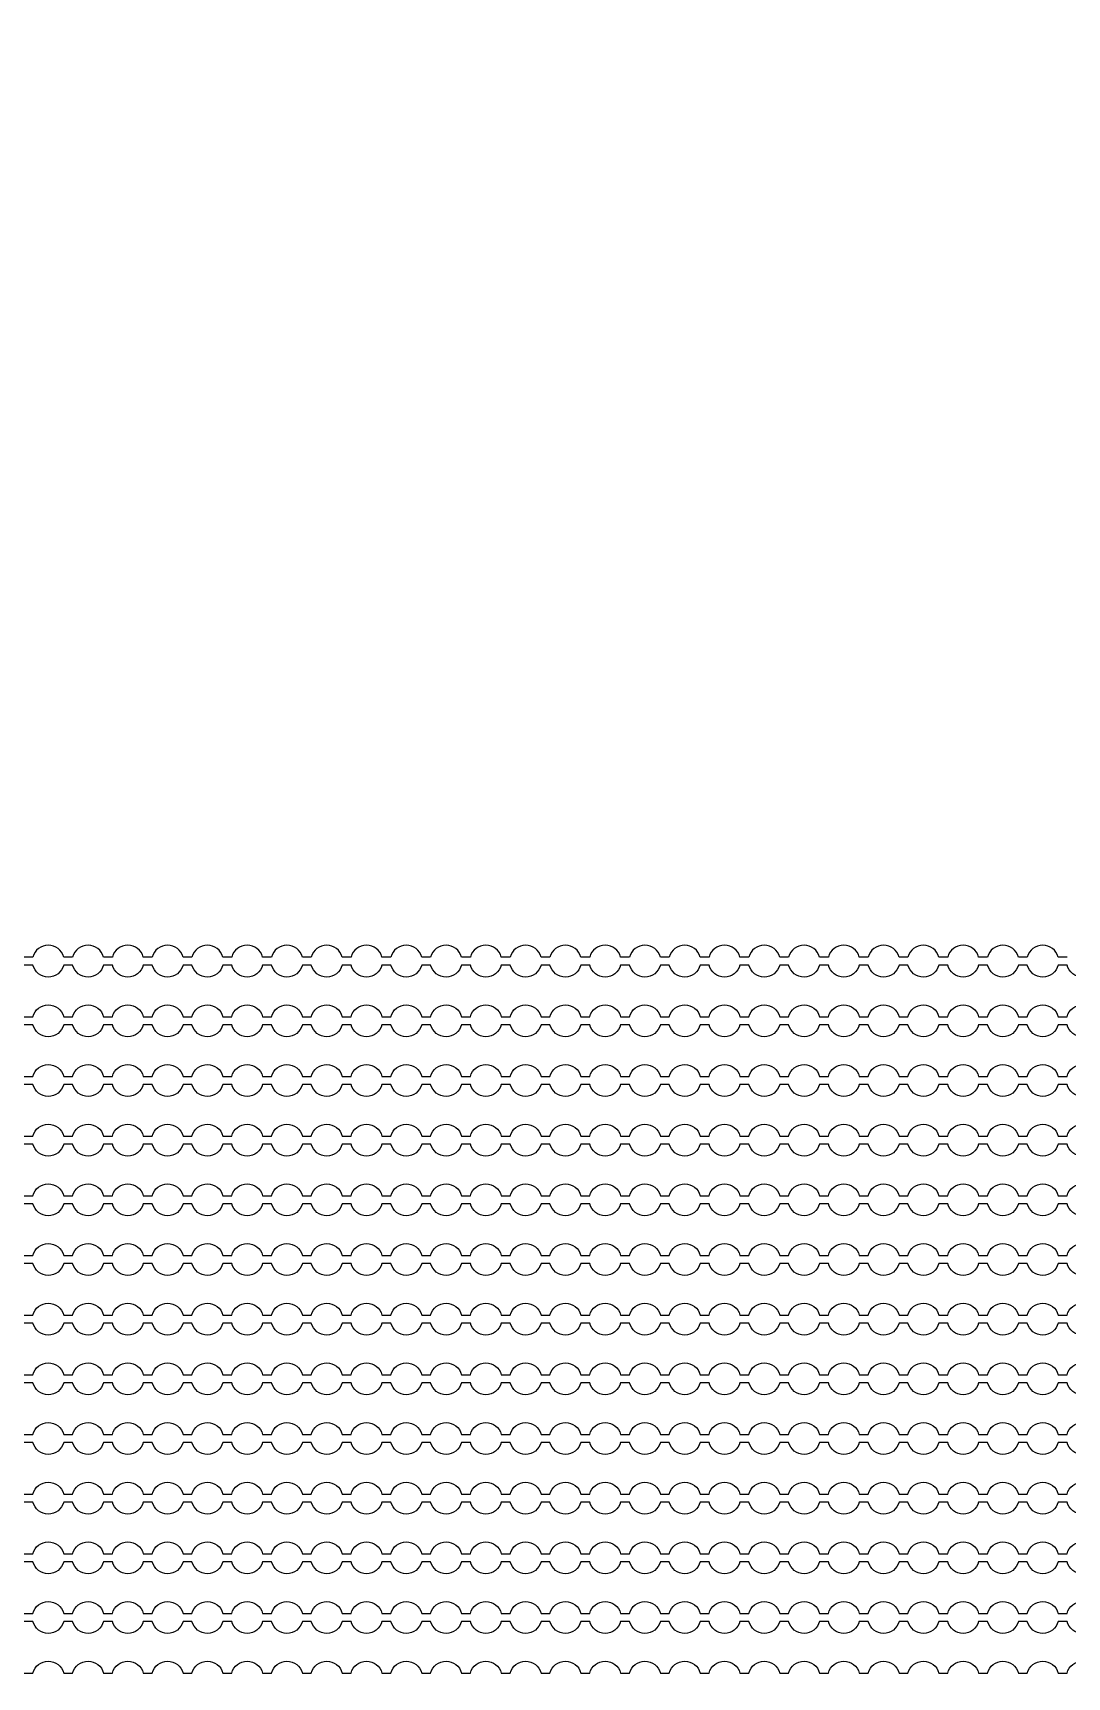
# Model space of a CAD drawing. Extents: x 4056 to 105656, y 4120 to 105720.
# Drawn here: x 56508 to 57808, y 58934 to 61001 of the extents above; entities that cross this region are included whole.
import ezdxf

# ---------------------------------------------------------------- set-up
doc = ezdxf.new("R2010")
doc.units = 13
doc.header["$MEASUREMENT"] = 0
doc.layers.add('Main Layer', color=7, linetype='Continuous', lineweight=0)

msp = doc.modelspace()

# ---------------------------------------------------------------- linework, layer by layer
for p, q in [((56507.7, 59838.9), (56496.5, 59838.9)), ((56557.7, 59838.9), (56546.5, 59838.9)), ((56607.7, 59838.9), (56596.5, 59838.9)), ((56657.7, 59838.9), (56646.5, 59838.9)), ((56707.7, 59838.9), (56696.5, 59838.9)), ((56757.7, 59838.9), (56746.5, 59838.9)), ((56807.7, 59838.9), (56796.5, 59838.9)), ((56857.7, 59838.9), (56846.5, 59838.9)), ((56907.7, 59838.9), (56896.5, 59838.9)), ((56957.7, 59838.9), (56946.5, 59838.9)), ((57007.7, 59838.9), (56996.5, 59838.9)), ((57057.7, 59838.9), (57046.5, 59838.9)), ((57107.7, 59838.9), (57096.5, 59838.9)), ((57157.7, 59838.9), (57146.5, 59838.9)), ((57207.7, 59838.9), (57196.5, 59838.9)), ((57257.7, 59838.9), (57246.5, 59838.9)), ((57307.7, 59838.9), (57296.5, 59838.9)), ((57357.7, 59838.9), (57346.5, 59838.9)), ((57407.7, 59838.9), (57396.5, 59838.9)), ((57457.7, 59838.9), (57446.5, 59838.9)), ((57507.7, 59838.9), (57496.5, 59838.9)), ((57557.7, 59838.9), (57546.5, 59838.9)), ((57607.7, 59838.9), (57596.5, 59838.9)), ((57657.7, 59838.9), (57646.5, 59838.9)), ((57707.7, 59838.9), (57696.5, 59838.9)), ((57757.7, 59838.9), (57746.5, 59838.9)), ((57807.7, 59838.9), (57796.5, 59838.9))]:
    msp.add_line(p, q)
for points in [[(57846.5, 59828.9, -0.774597), (57807.7, 59828.9), (57796.5, 59828.9, -0.774597), (57757.7, 59828.9), (57746.5, 59828.9, -0.774597), (57707.7, 59828.9), (57696.5, 59828.9, -0.774597), (57657.7, 59828.9), (57646.5, 59828.9, -0.774597), (57607.7, 59828.9), (57596.5, 59828.9, -0.774597), (57557.7, 59828.9), (57546.5, 59828.9, -0.774597), (57507.7, 59828.9), (57496.5, 59828.9, -0.774597), (57457.7, 59828.9), (57446.5, 59828.9, -0.774597), (57407.7, 59828.9), (57396.5, 59828.9, -0.774597), (57357.7, 59828.9), (57346.5, 59828.9, -0.774597), (57307.7, 59828.9), (57296.5, 59828.9, -0.774597), (57257.7, 59828.9), (57246.5, 59828.9, -0.774597), (57207.7, 59828.9), (57196.5, 59828.9, -0.774597), (57157.7, 59828.9), (57146.5, 59828.9, -0.774597), (57107.7, 59828.9), (57096.5, 59828.9, -0.774597), (57057.7, 59828.9), (57046.5, 59828.9, -0.774597), (57007.7, 59828.9), (56996.5, 59828.9, -0.774597), (56957.7, 59828.9), (56946.5, 59828.9, -0.774597), (56907.7, 59828.9), (56896.5, 59828.9, -0.774597), (56857.7, 59828.9), (56846.5, 59828.9, -0.774597), (56807.7, 59828.9), (56796.5, 59828.9, -0.774597), (56757.7, 59828.9), (56746.5, 59828.9, -0.774597), (56707.7, 59828.9), (56696.5, 59828.9, -0.774597), (56657.7, 59828.9), (56646.5, 59828.9, -0.774597), (56607.7, 59828.9), (56596.5, 59828.9, -0.774597), (56557.7, 59828.9), (56546.5, 59828.9, -0.774597), (56507.7, 59828.9), (56496.5, 59828.9, -0.774597)], [(56496.5, 59763.9), (56507.7, 59763.9, -0.774597), (56546.5, 59763.9), (56557.7, 59763.9, -0.774597), (56596.5, 59763.9), (56607.7, 59763.9, -0.774597), (56646.5, 59763.9), (56657.7, 59763.9, -0.774597), (56696.5, 59763.9), (56707.7, 59763.9, -0.774597), (56746.5, 59763.9), (56757.7, 59763.9, -0.774597), (56796.5, 59763.9), (56807.7, 59763.9, -0.774597), (56846.5, 59763.9), (56857.7, 59763.9, -0.774597), (56896.5, 59763.9), (56907.7, 59763.9, -0.774597), (56946.5, 59763.9), (56957.7, 59763.9, -0.774597), (56996.5, 59763.9), (57007.7, 59763.9, -0.774597), (57046.5, 59763.9), (57057.7, 59763.9, -0.774597), (57096.5, 59763.9), (57107.7, 59763.9, -0.774597), (57146.5, 59763.9), (57157.7, 59763.9, -0.774597), (57196.5, 59763.9), (57207.7, 59763.9, -0.774597), (57246.5, 59763.9), (57257.7, 59763.9, -0.774597), (57296.5, 59763.9), (57307.7, 59763.9, -0.774597), (57346.5, 59763.9), (57357.7, 59763.9, -0.774597), (57396.5, 59763.9), (57407.7, 59763.9, -0.774597), (57446.5, 59763.9), (57457.7, 59763.9, -0.774597), (57496.5, 59763.9), (57507.7, 59763.9, -0.774597), (57546.5, 59763.9), (57557.7, 59763.9, -0.774597), (57596.5, 59763.9), (57607.7, 59763.9, -0.774597), (57646.5, 59763.9), (57657.7, 59763.9, -0.774597), (57696.5, 59763.9), (57707.7, 59763.9, -0.774597), (57746.5, 59763.9), (57757.7, 59763.9, -0.774597), (57796.5, 59763.9), (57807.7, 59763.9, -0.774597), (57846.5, 59763.9)], [(57846.5, 59753.9, -0.774597), (57807.7, 59753.9), (57796.5, 59753.9, -0.774597), (57757.7, 59753.9), (57746.5, 59753.9, -0.774597), (57707.7, 59753.9), (57696.5, 59753.9, -0.774597), (57657.7, 59753.9), (57646.5, 59753.9, -0.774597), (57607.7, 59753.9), (57596.5, 59753.9, -0.774597), (57557.7, 59753.9), (57546.5, 59753.9, -0.774597), (57507.7, 59753.9), (57496.5, 59753.9, -0.774597), (57457.7, 59753.9), (57446.5, 59753.9, -0.774597), (57407.7, 59753.9), (57396.5, 59753.9, -0.774597), (57357.7, 59753.9), (57346.5, 59753.9, -0.774597), (57307.7, 59753.9), (57296.5, 59753.9, -0.774597), (57257.7, 59753.9), (57246.5, 59753.9, -0.774597), (57207.7, 59753.9), (57196.5, 59753.9, -0.774597), (57157.7, 59753.9), (57146.5, 59753.9, -0.774597), (57107.7, 59753.9), (57096.5, 59753.9, -0.774597), (57057.7, 59753.9), (57046.5, 59753.9, -0.774597), (57007.7, 59753.9), (56996.5, 59753.9, -0.774597), (56957.7, 59753.9), (56946.5, 59753.9, -0.774597), (56907.7, 59753.9), (56896.5, 59753.9, -0.774597), (56857.7, 59753.9), (56846.5, 59753.9, -0.774597), (56807.7, 59753.9), (56796.5, 59753.9, -0.774597), (56757.7, 59753.9), (56746.5, 59753.9, -0.774597), (56707.7, 59753.9), (56696.5, 59753.9, -0.774597), (56657.7, 59753.9), (56646.5, 59753.9, -0.774597), (56607.7, 59753.9), (56596.5, 59753.9, -0.774597), (56557.7, 59753.9), (56546.5, 59753.9, -0.774597), (56507.7, 59753.9), (56496.5, 59753.9, -0.774597)], [(56496.5, 59688.9), (56507.7, 59688.9, -0.774597), (56546.5, 59688.9), (56557.7, 59688.9, -0.774597), (56596.5, 59688.9), (56607.7, 59688.9, -0.774597), (56646.5, 59688.9), (56657.7, 59688.9, -0.774597), (56696.5, 59688.9), (56707.7, 59688.9, -0.774597), (56746.5, 59688.9), (56757.7, 59688.9, -0.774597), (56796.5, 59688.9), (56807.7, 59688.9, -0.774597), (56846.5, 59688.9), (56857.7, 59688.9, -0.774597), (56896.5, 59688.9), (56907.7, 59688.9, -0.774597), (56946.5, 59688.9), (56957.7, 59688.9, -0.774597), (56996.5, 59688.9), (57007.7, 59688.9, -0.774597), (57046.5, 59688.9), (57057.7, 59688.9, -0.774597), (57096.5, 59688.9), (57107.7, 59688.9, -0.774597), (57146.5, 59688.9), (57157.7, 59688.9, -0.774597), (57196.5, 59688.9), (57207.7, 59688.9, -0.774597), (57246.5, 59688.9), (57257.7, 59688.9, -0.774597), (57296.5, 59688.9), (57307.7, 59688.9, -0.774597), (57346.5, 59688.9), (57357.7, 59688.9, -0.774597), (57396.5, 59688.9), (57407.7, 59688.9, -0.774597), (57446.5, 59688.9), (57457.7, 59688.9, -0.774597), (57496.5, 59688.9), (57507.7, 59688.9, -0.774597), (57546.5, 59688.9), (57557.7, 59688.9, -0.774597), (57596.5, 59688.9), (57607.7, 59688.9, -0.774597), (57646.5, 59688.9), (57657.7, 59688.9, -0.774597), (57696.5, 59688.9), (57707.7, 59688.9, -0.774597), (57746.5, 59688.9), (57757.7, 59688.9, -0.774597), (57796.5, 59688.9), (57807.7, 59688.9, -0.774597), (57846.5, 59688.9)], [(57846.5, 59678.9, -0.774597), (57807.7, 59678.9), (57796.5, 59678.9, -0.774597), (57757.7, 59678.9), (57746.5, 59678.9, -0.774597), (57707.7, 59678.9), (57696.5, 59678.9, -0.774597), (57657.7, 59678.9), (57646.5, 59678.9, -0.774597), (57607.7, 59678.9), (57596.5, 59678.9, -0.774597), (57557.7, 59678.9), (57546.5, 59678.9, -0.774597), (57507.7, 59678.9), (57496.5, 59678.9, -0.774597), (57457.7, 59678.9), (57446.5, 59678.9, -0.774597), (57407.7, 59678.9), (57396.5, 59678.9, -0.774597), (57357.7, 59678.9), (57346.5, 59678.9, -0.774597), (57307.7, 59678.9), (57296.5, 59678.9, -0.774597), (57257.7, 59678.9), (57246.5, 59678.9, -0.774597), (57207.7, 59678.9), (57196.5, 59678.9, -0.774597), (57157.7, 59678.9), (57146.5, 59678.9, -0.774597), (57107.7, 59678.9), (57096.5, 59678.9, -0.774597), (57057.7, 59678.9), (57046.5, 59678.9, -0.774597), (57007.7, 59678.9), (56996.5, 59678.9, -0.774597), (56957.7, 59678.9), (56946.5, 59678.9, -0.774597), (56907.7, 59678.9), (56896.5, 59678.9, -0.774597), (56857.7, 59678.9), (56846.5, 59678.9, -0.774597), (56807.7, 59678.9), (56796.5, 59678.9, -0.774597), (56757.7, 59678.9), (56746.5, 59678.9, -0.774597), (56707.7, 59678.9), (56696.5, 59678.9, -0.774597), (56657.7, 59678.9), (56646.5, 59678.9, -0.774597), (56607.7, 59678.9), (56596.5, 59678.9, -0.774597), (56557.7, 59678.9), (56546.5, 59678.9, -0.774597), (56507.7, 59678.9), (56496.5, 59678.9, -0.774597)], [(56496.5, 59613.9), (56507.7, 59613.9, -0.774597), (56546.5, 59613.9), (56557.7, 59613.9, -0.774597), (56596.5, 59613.9), (56607.7, 59613.9, -0.774597), (56646.5, 59613.9), (56657.7, 59613.9, -0.774597), (56696.5, 59613.9), (56707.7, 59613.9, -0.774597), (56746.5, 59613.9), (56757.7, 59613.9, -0.774597), (56796.5, 59613.9), (56807.7, 59613.9, -0.774597), (56846.5, 59613.9), (56857.7, 59613.9, -0.774597), (56896.5, 59613.9), (56907.7, 59613.9, -0.774597), (56946.5, 59613.9), (56957.7, 59613.9, -0.774597), (56996.5, 59613.9), (57007.7, 59613.9, -0.774597), (57046.5, 59613.9), (57057.7, 59613.9, -0.774597), (57096.5, 59613.9), (57107.7, 59613.9, -0.774597), (57146.5, 59613.9), (57157.7, 59613.9, -0.774597), (57196.5, 59613.9), (57207.7, 59613.9, -0.774597), (57246.5, 59613.9), (57257.7, 59613.9, -0.774597), (57296.5, 59613.9), (57307.7, 59613.9, -0.774597), (57346.5, 59613.9), (57357.7, 59613.9, -0.774597), (57396.5, 59613.9), (57407.7, 59613.9, -0.774597), (57446.5, 59613.9), (57457.7, 59613.9, -0.774597), (57496.5, 59613.9), (57507.7, 59613.9, -0.774597), (57546.5, 59613.9), (57557.7, 59613.9, -0.774597), (57596.5, 59613.9), (57607.7, 59613.9, -0.774597), (57646.5, 59613.9), (57657.7, 59613.9, -0.774597), (57696.5, 59613.9), (57707.7, 59613.9, -0.774597), (57746.5, 59613.9), (57757.7, 59613.9, -0.774597), (57796.5, 59613.9), (57807.7, 59613.9, -0.774597), (57846.5, 59613.9)], [(57846.5, 59603.9, -0.774597), (57807.7, 59603.9), (57796.5, 59603.9, -0.774597), (57757.7, 59603.9), (57746.5, 59603.9, -0.774597), (57707.7, 59603.9), (57696.5, 59603.9, -0.774597), (57657.7, 59603.9), (57646.5, 59603.9, -0.774597), (57607.7, 59603.9), (57596.5, 59603.9, -0.774597), (57557.7, 59603.9), (57546.5, 59603.9, -0.774597), (57507.7, 59603.9), (57496.5, 59603.9, -0.774597), (57457.7, 59603.9), (57446.5, 59603.9, -0.774597), (57407.7, 59603.9), (57396.5, 59603.9, -0.774597), (57357.7, 59603.9), (57346.5, 59603.9, -0.774597), (57307.7, 59603.9), (57296.5, 59603.9, -0.774597), (57257.7, 59603.9), (57246.5, 59603.9, -0.774597), (57207.7, 59603.9), (57196.5, 59603.9, -0.774597), (57157.7, 59603.9), (57146.5, 59603.9, -0.774597), (57107.7, 59603.9), (57096.5, 59603.9, -0.774597), (57057.7, 59603.9), (57046.5, 59603.9, -0.774597), (57007.7, 59603.9), (56996.5, 59603.9, -0.774597), (56957.7, 59603.9), (56946.5, 59603.9, -0.774597), (56907.7, 59603.9), (56896.5, 59603.9, -0.774597), (56857.7, 59603.9), (56846.5, 59603.9, -0.774597), (56807.7, 59603.9), (56796.5, 59603.9, -0.774597), (56757.7, 59603.9), (56746.5, 59603.9, -0.774597), (56707.7, 59603.9), (56696.5, 59603.9, -0.774597), (56657.7, 59603.9), (56646.5, 59603.9, -0.774597), (56607.7, 59603.9), (56596.5, 59603.9, -0.774597), (56557.7, 59603.9), (56546.5, 59603.9, -0.774597), (56507.7, 59603.9), (56496.5, 59603.9, -0.774597)], [(56496.5, 59538.9), (56507.7, 59538.9, -0.774597), (56546.5, 59538.9), (56557.7, 59538.9, -0.774597), (56596.5, 59538.9), (56607.7, 59538.9, -0.774597), (56646.5, 59538.9), (56657.7, 59538.9, -0.774597), (56696.5, 59538.9), (56707.7, 59538.9, -0.774597), (56746.5, 59538.9), (56757.7, 59538.9, -0.774597), (56796.5, 59538.9), (56807.7, 59538.9, -0.774597), (56846.5, 59538.9), (56857.7, 59538.9, -0.774597), (56896.5, 59538.9), (56907.7, 59538.9, -0.774597), (56946.5, 59538.9), (56957.7, 59538.9, -0.774597), (56996.5, 59538.9), (57007.7, 59538.9, -0.774597), (57046.5, 59538.9), (57057.7, 59538.9, -0.774597), (57096.5, 59538.9), (57107.7, 59538.9, -0.774597), (57146.5, 59538.9), (57157.7, 59538.9, -0.774597), (57196.5, 59538.9), (57207.7, 59538.9, -0.774597), (57246.5, 59538.9), (57257.7, 59538.9, -0.774597), (57296.5, 59538.9), (57307.7, 59538.9, -0.774597), (57346.5, 59538.9), (57357.7, 59538.9, -0.774597), (57396.5, 59538.9), (57407.7, 59538.9, -0.774597), (57446.5, 59538.9), (57457.7, 59538.9, -0.774597), (57496.5, 59538.9), (57507.7, 59538.9, -0.774597), (57546.5, 59538.9), (57557.7, 59538.9, -0.774597), (57596.5, 59538.9), (57607.7, 59538.9, -0.774597), (57646.5, 59538.9), (57657.7, 59538.9, -0.774597), (57696.5, 59538.9), (57707.7, 59538.9, -0.774597), (57746.5, 59538.9), (57757.7, 59538.9, -0.774597), (57796.5, 59538.9), (57807.7, 59538.9, -0.774597), (57846.5, 59538.9)], [(57846.5, 59528.9, -0.774597), (57807.7, 59528.9), (57796.5, 59528.9, -0.774597), (57757.7, 59528.9), (57746.5, 59528.9, -0.774597), (57707.7, 59528.9), (57696.5, 59528.9, -0.774597), (57657.7, 59528.9), (57646.5, 59528.9, -0.774597), (57607.7, 59528.9), (57596.5, 59528.9, -0.774597), (57557.7, 59528.9), (57546.5, 59528.9, -0.774597), (57507.7, 59528.9), (57496.5, 59528.9, -0.774597), (57457.7, 59528.9), (57446.5, 59528.9, -0.774597), (57407.7, 59528.9), (57396.5, 59528.9, -0.774597), (57357.7, 59528.9), (57346.5, 59528.9, -0.774597), (57307.7, 59528.9), (57296.5, 59528.9, -0.774597), (57257.7, 59528.9), (57246.5, 59528.9, -0.774597), (57207.7, 59528.9), (57196.5, 59528.9, -0.774597), (57157.7, 59528.9), (57146.5, 59528.9, -0.774597), (57107.7, 59528.9), (57096.5, 59528.9, -0.774597), (57057.7, 59528.9), (57046.5, 59528.9, -0.774597), (57007.7, 59528.9), (56996.5, 59528.9, -0.774597), (56957.7, 59528.9), (56946.5, 59528.9, -0.774597), (56907.7, 59528.9), (56896.5, 59528.9, -0.774597), (56857.7, 59528.9), (56846.5, 59528.9, -0.774597), (56807.7, 59528.9), (56796.5, 59528.9, -0.774597), (56757.7, 59528.9), (56746.5, 59528.9, -0.774597), (56707.7, 59528.9), (56696.5, 59528.9, -0.774597), (56657.7, 59528.9), (56646.5, 59528.9, -0.774597), (56607.7, 59528.9), (56596.5, 59528.9, -0.774597), (56557.7, 59528.9), (56546.5, 59528.9, -0.774597), (56507.7, 59528.9), (56496.5, 59528.9, -0.774597)], [(56496.5, 59463.9), (56507.7, 59463.9, -0.774597), (56546.5, 59463.9), (56557.7, 59463.9, -0.774597), (56596.5, 59463.9), (56607.7, 59463.9, -0.774597), (56646.5, 59463.9), (56657.7, 59463.9, -0.774597), (56696.5, 59463.9), (56707.7, 59463.9, -0.774597), (56746.5, 59463.9), (56757.7, 59463.9, -0.774597), (56796.5, 59463.9), (56807.7, 59463.9, -0.774597), (56846.5, 59463.9), (56857.7, 59463.9, -0.774597), (56896.5, 59463.9), (56907.7, 59463.9, -0.774597), (56946.5, 59463.9), (56957.7, 59463.9, -0.774597), (56996.5, 59463.9), (57007.7, 59463.9, -0.774597), (57046.5, 59463.9), (57057.7, 59463.9, -0.774597), (57096.5, 59463.9), (57107.7, 59463.9, -0.774597), (57146.5, 59463.9), (57157.7, 59463.9, -0.774597), (57196.5, 59463.9), (57207.7, 59463.9, -0.774597), (57246.5, 59463.9), (57257.7, 59463.9, -0.774597), (57296.5, 59463.9), (57307.7, 59463.9, -0.774597), (57346.5, 59463.9), (57357.7, 59463.9, -0.774597), (57396.5, 59463.9), (57407.7, 59463.9, -0.774597), (57446.5, 59463.9), (57457.7, 59463.9, -0.774597), (57496.5, 59463.9), (57507.7, 59463.9, -0.774597), (57546.5, 59463.9), (57557.7, 59463.9, -0.774597), (57596.5, 59463.9), (57607.7, 59463.9, -0.774597), (57646.5, 59463.9), (57657.7, 59463.9, -0.774597), (57696.5, 59463.9), (57707.7, 59463.9, -0.774597), (57746.5, 59463.9), (57757.7, 59463.9, -0.774597), (57796.5, 59463.9), (57807.7, 59463.9, -0.774597), (57846.5, 59463.9)], [(57846.5, 59453.9, -0.774597), (57807.7, 59453.9), (57796.5, 59453.9, -0.774597), (57757.7, 59453.9), (57746.5, 59453.9, -0.774597), (57707.7, 59453.9), (57696.5, 59453.9, -0.774597), (57657.7, 59453.9), (57646.5, 59453.9, -0.774597), (57607.7, 59453.9), (57596.5, 59453.9, -0.774597), (57557.7, 59453.9), (57546.5, 59453.9, -0.774597), (57507.7, 59453.9), (57496.5, 59453.9, -0.774597), (57457.7, 59453.9), (57446.5, 59453.9, -0.774597), (57407.7, 59453.9), (57396.5, 59453.9, -0.774597), (57357.7, 59453.9), (57346.5, 59453.9, -0.774597), (57307.7, 59453.9), (57296.5, 59453.9, -0.774597), (57257.7, 59453.9), (57246.5, 59453.9, -0.774597), (57207.7, 59453.9), (57196.5, 59453.9, -0.774597), (57157.7, 59453.9), (57146.5, 59453.9, -0.774597), (57107.7, 59453.9), (57096.5, 59453.9, -0.774597), (57057.7, 59453.9), (57046.5, 59453.9, -0.774597), (57007.7, 59453.9), (56996.5, 59453.9, -0.774597), (56957.7, 59453.9), (56946.5, 59453.9, -0.774597), (56907.7, 59453.9), (56896.5, 59453.9, -0.774597), (56857.7, 59453.9), (56846.5, 59453.9, -0.774597), (56807.7, 59453.9), (56796.5, 59453.9, -0.774597), (56757.7, 59453.9), (56746.5, 59453.9, -0.774597), (56707.7, 59453.9), (56696.5, 59453.9, -0.774597), (56657.7, 59453.9), (56646.5, 59453.9, -0.774597), (56607.7, 59453.9), (56596.5, 59453.9, -0.774597), (56557.7, 59453.9), (56546.5, 59453.9, -0.774597), (56507.7, 59453.9), (56496.5, 59453.9, -0.774597)], [(56496.5, 59388.9), (56507.7, 59388.9, -0.774597), (56546.5, 59388.9), (56557.7, 59388.9, -0.774597), (56596.5, 59388.9), (56607.7, 59388.9, -0.774597), (56646.5, 59388.9), (56657.7, 59388.9, -0.774597), (56696.5, 59388.9), (56707.7, 59388.9, -0.774597), (56746.5, 59388.9), (56757.7, 59388.9, -0.774597), (56796.5, 59388.9), (56807.7, 59388.9, -0.774597), (56846.5, 59388.9), (56857.7, 59388.9, -0.774597), (56896.5, 59388.9), (56907.7, 59388.9, -0.774597), (56946.5, 59388.9), (56957.7, 59388.9, -0.774597), (56996.5, 59388.9), (57007.7, 59388.9, -0.774597), (57046.5, 59388.9), (57057.7, 59388.9, -0.774597), (57096.5, 59388.9), (57107.7, 59388.9, -0.774597), (57146.5, 59388.9), (57157.7, 59388.9, -0.774597), (57196.5, 59388.9), (57207.7, 59388.9, -0.774597), (57246.5, 59388.9), (57257.7, 59388.9, -0.774597), (57296.5, 59388.9), (57307.7, 59388.9, -0.774597), (57346.5, 59388.9), (57357.7, 59388.9, -0.774597), (57396.5, 59388.9), (57407.7, 59388.9, -0.774597), (57446.5, 59388.9), (57457.7, 59388.9, -0.774597), (57496.5, 59388.9), (57507.7, 59388.9, -0.774597), (57546.5, 59388.9), (57557.7, 59388.9, -0.774597), (57596.5, 59388.9), (57607.7, 59388.9, -0.774597), (57646.5, 59388.9), (57657.7, 59388.9, -0.774597), (57696.5, 59388.9), (57707.7, 59388.9, -0.774597), (57746.5, 59388.9), (57757.7, 59388.9, -0.774597), (57796.5, 59388.9), (57807.7, 59388.9, -0.774597), (57846.5, 59388.9)], [(57846.5, 59378.9, -0.774597), (57807.7, 59378.9), (57796.5, 59378.9, -0.774597), (57757.7, 59378.9), (57746.5, 59378.9, -0.774597), (57707.7, 59378.9), (57696.5, 59378.9, -0.774597), (57657.7, 59378.9), (57646.5, 59378.9, -0.774597), (57607.7, 59378.9), (57596.5, 59378.9, -0.774597), (57557.7, 59378.9), (57546.5, 59378.9, -0.774597), (57507.7, 59378.9), (57496.5, 59378.9, -0.774597), (57457.7, 59378.9), (57446.5, 59378.9, -0.774597), (57407.7, 59378.9), (57396.5, 59378.9, -0.774597), (57357.7, 59378.9), (57346.5, 59378.9, -0.774597), (57307.7, 59378.9), (57296.5, 59378.9, -0.774597), (57257.7, 59378.9), (57246.5, 59378.9, -0.774597), (57207.7, 59378.9), (57196.5, 59378.9, -0.774597), (57157.7, 59378.9), (57146.5, 59378.9, -0.774597), (57107.7, 59378.9), (57096.5, 59378.9, -0.774597), (57057.7, 59378.9), (57046.5, 59378.9, -0.774597), (57007.7, 59378.9), (56996.5, 59378.9, -0.774597), (56957.7, 59378.9), (56946.5, 59378.9, -0.774597), (56907.7, 59378.9), (56896.5, 59378.9, -0.774597), (56857.7, 59378.9), (56846.5, 59378.9, -0.774597), (56807.7, 59378.9), (56796.5, 59378.9, -0.774597), (56757.7, 59378.9), (56746.5, 59378.9, -0.774597), (56707.7, 59378.9), (56696.5, 59378.9, -0.774597), (56657.7, 59378.9), (56646.5, 59378.9, -0.774597), (56607.7, 59378.9), (56596.5, 59378.9, -0.774597), (56557.7, 59378.9), (56546.5, 59378.9, -0.774597), (56507.7, 59378.9), (56496.5, 59378.9, -0.774597)], [(56496.5, 59313.9), (56507.7, 59313.9, -0.774597), (56546.5, 59313.9), (56557.7, 59313.9, -0.774597), (56596.5, 59313.9), (56607.7, 59313.9, -0.774597), (56646.5, 59313.9), (56657.7, 59313.9, -0.774597), (56696.5, 59313.9), (56707.7, 59313.9, -0.774597), (56746.5, 59313.9), (56757.7, 59313.9, -0.774597), (56796.5, 59313.9), (56807.7, 59313.9, -0.774597), (56846.5, 59313.9), (56857.7, 59313.9, -0.774597), (56896.5, 59313.9), (56907.7, 59313.9, -0.774597), (56946.5, 59313.9), (56957.7, 59313.9, -0.774597), (56996.5, 59313.9), (57007.7, 59313.9, -0.774597), (57046.5, 59313.9), (57057.7, 59313.9, -0.774597), (57096.5, 59313.9), (57107.7, 59313.9, -0.774597), (57146.5, 59313.9), (57157.7, 59313.9, -0.774597), (57196.5, 59313.9), (57207.7, 59313.9, -0.774597), (57246.5, 59313.9), (57257.7, 59313.9, -0.774597), (57296.5, 59313.9), (57307.7, 59313.9, -0.774597), (57346.5, 59313.9), (57357.7, 59313.9, -0.774597), (57396.5, 59313.9), (57407.7, 59313.9, -0.774597), (57446.5, 59313.9), (57457.7, 59313.9, -0.774597), (57496.5, 59313.9), (57507.7, 59313.9, -0.774597), (57546.5, 59313.9), (57557.7, 59313.9, -0.774597), (57596.5, 59313.9), (57607.7, 59313.9, -0.774597), (57646.5, 59313.9), (57657.7, 59313.9, -0.774597), (57696.5, 59313.9), (57707.7, 59313.9, -0.774597), (57746.5, 59313.9), (57757.7, 59313.9, -0.774597), (57796.5, 59313.9), (57807.7, 59313.9, -0.774597), (57846.5, 59313.9)], [(57846.5, 59303.9, -0.774597), (57807.7, 59303.9), (57796.5, 59303.9, -0.774597), (57757.7, 59303.9), (57746.5, 59303.9, -0.774597), (57707.7, 59303.9), (57696.5, 59303.9, -0.774597), (57657.7, 59303.9), (57646.5, 59303.9, -0.774597), (57607.7, 59303.9), (57596.5, 59303.9, -0.774597), (57557.7, 59303.9), (57546.5, 59303.9, -0.774597), (57507.7, 59303.9), (57496.5, 59303.9, -0.774597), (57457.7, 59303.9), (57446.5, 59303.9, -0.774597), (57407.7, 59303.9), (57396.5, 59303.9, -0.774597), (57357.7, 59303.9), (57346.5, 59303.9, -0.774597), (57307.7, 59303.9), (57296.5, 59303.9, -0.774597), (57257.7, 59303.9), (57246.5, 59303.9, -0.774597), (57207.7, 59303.9), (57196.5, 59303.9, -0.774597), (57157.7, 59303.9), (57146.5, 59303.9, -0.774597), (57107.7, 59303.9), (57096.5, 59303.9, -0.774597), (57057.7, 59303.9), (57046.5, 59303.9, -0.774597), (57007.7, 59303.9), (56996.5, 59303.9, -0.774597), (56957.7, 59303.9), (56946.5, 59303.9, -0.774597), (56907.7, 59303.9), (56896.5, 59303.9, -0.774597), (56857.7, 59303.9), (56846.5, 59303.9, -0.774597), (56807.7, 59303.9), (56796.5, 59303.9, -0.774597), (56757.7, 59303.9), (56746.5, 59303.9, -0.774597), (56707.7, 59303.9), (56696.5, 59303.9, -0.774597), (56657.7, 59303.9), (56646.5, 59303.9, -0.774597), (56607.7, 59303.9), (56596.5, 59303.9, -0.774597), (56557.7, 59303.9), (56546.5, 59303.9, -0.774597), (56507.7, 59303.9), (56496.5, 59303.9, -0.774597)], [(56496.5, 59238.9), (56507.7, 59238.9, -0.774597), (56546.5, 59238.9), (56557.7, 59238.9, -0.774597), (56596.5, 59238.9), (56607.7, 59238.9, -0.774597), (56646.5, 59238.9), (56657.7, 59238.9, -0.774597), (56696.5, 59238.9), (56707.7, 59238.9, -0.774597), (56746.5, 59238.9), (56757.7, 59238.9, -0.774597), (56796.5, 59238.9), (56807.7, 59238.9, -0.774597), (56846.5, 59238.9), (56857.7, 59238.9, -0.774597), (56896.5, 59238.9), (56907.7, 59238.9, -0.774597), (56946.5, 59238.9), (56957.7, 59238.9, -0.774597), (56996.5, 59238.9), (57007.7, 59238.9, -0.774597), (57046.5, 59238.9), (57057.7, 59238.9, -0.774597), (57096.5, 59238.9), (57107.7, 59238.9, -0.774597), (57146.5, 59238.9), (57157.7, 59238.9, -0.774597), (57196.5, 59238.9), (57207.7, 59238.9, -0.774597), (57246.5, 59238.9), (57257.7, 59238.9, -0.774597), (57296.5, 59238.9), (57307.7, 59238.9, -0.774597), (57346.5, 59238.9), (57357.7, 59238.9, -0.774597), (57396.5, 59238.9), (57407.7, 59238.9, -0.774597), (57446.5, 59238.9), (57457.7, 59238.9, -0.774597), (57496.5, 59238.9), (57507.7, 59238.9, -0.774597), (57546.5, 59238.9), (57557.7, 59238.9, -0.774597), (57596.5, 59238.9), (57607.7, 59238.9, -0.774597), (57646.5, 59238.9), (57657.7, 59238.9, -0.774597), (57696.5, 59238.9), (57707.7, 59238.9, -0.774597), (57746.5, 59238.9), (57757.7, 59238.9, -0.774597), (57796.5, 59238.9), (57807.7, 59238.9, -0.774597), (57846.5, 59238.9)], [(57846.5, 59228.9, -0.774597), (57807.7, 59228.9), (57796.5, 59228.9, -0.774597), (57757.7, 59228.9), (57746.5, 59228.9, -0.774597), (57707.7, 59228.9), (57696.5, 59228.9, -0.774597), (57657.7, 59228.9), (57646.5, 59228.9, -0.774597), (57607.7, 59228.9), (57596.5, 59228.9, -0.774597), (57557.7, 59228.9), (57546.5, 59228.9, -0.774597), (57507.7, 59228.9), (57496.5, 59228.9, -0.774597), (57457.7, 59228.9), (57446.5, 59228.9, -0.774597), (57407.7, 59228.9), (57396.5, 59228.9, -0.774597), (57357.7, 59228.9), (57346.5, 59228.9, -0.774597), (57307.7, 59228.9), (57296.5, 59228.9, -0.774597), (57257.7, 59228.9), (57246.5, 59228.9, -0.774597), (57207.7, 59228.9), (57196.5, 59228.9, -0.774597), (57157.7, 59228.9), (57146.5, 59228.9, -0.774597), (57107.7, 59228.9), (57096.5, 59228.9, -0.774597), (57057.7, 59228.9), (57046.5, 59228.9, -0.774597), (57007.7, 59228.9), (56996.5, 59228.9, -0.774597), (56957.7, 59228.9), (56946.5, 59228.9, -0.774597), (56907.7, 59228.9), (56896.5, 59228.9, -0.774597), (56857.7, 59228.9), (56846.5, 59228.9, -0.774597), (56807.7, 59228.9), (56796.5, 59228.9, -0.774597), (56757.7, 59228.9), (56746.5, 59228.9, -0.774597), (56707.7, 59228.9), (56696.5, 59228.9, -0.774597), (56657.7, 59228.9), (56646.5, 59228.9, -0.774597), (56607.7, 59228.9), (56596.5, 59228.9, -0.774597), (56557.7, 59228.9), (56546.5, 59228.9, -0.774597), (56507.7, 59228.9), (56496.5, 59228.9, -0.774597)], [(56496.5, 59163.9), (56507.7, 59163.9, -0.774597), (56546.5, 59163.9), (56557.7, 59163.9, -0.774597), (56596.5, 59163.9), (56607.7, 59163.9, -0.774597), (56646.5, 59163.9), (56657.7, 59163.9, -0.774597), (56696.5, 59163.9), (56707.7, 59163.9, -0.774597), (56746.5, 59163.9), (56757.7, 59163.9, -0.774597), (56796.5, 59163.9), (56807.7, 59163.9, -0.774597), (56846.5, 59163.9), (56857.7, 59163.9, -0.774597), (56896.5, 59163.9), (56907.7, 59163.9, -0.774597), (56946.5, 59163.9), (56957.7, 59163.9, -0.774597), (56996.5, 59163.9), (57007.7, 59163.9, -0.774597), (57046.5, 59163.9), (57057.7, 59163.9, -0.774597), (57096.5, 59163.9), (57107.7, 59163.9, -0.774597), (57146.5, 59163.9), (57157.7, 59163.9, -0.774597), (57196.5, 59163.9), (57207.7, 59163.9, -0.774597), (57246.5, 59163.9), (57257.7, 59163.9, -0.774597), (57296.5, 59163.9), (57307.7, 59163.9, -0.774597), (57346.5, 59163.9), (57357.7, 59163.9, -0.774597), (57396.5, 59163.9), (57407.7, 59163.9, -0.774597), (57446.5, 59163.9), (57457.7, 59163.9, -0.774597), (57496.5, 59163.9), (57507.7, 59163.9, -0.774597), (57546.5, 59163.9), (57557.7, 59163.9, -0.774597), (57596.5, 59163.9), (57607.7, 59163.9, -0.774597), (57646.5, 59163.9), (57657.7, 59163.9, -0.774597), (57696.5, 59163.9), (57707.7, 59163.9, -0.774597), (57746.5, 59163.9), (57757.7, 59163.9, -0.774597), (57796.5, 59163.9), (57807.7, 59163.9, -0.774597), (57846.5, 59163.9)], [(57846.5, 59153.9, -0.774597), (57807.7, 59153.9), (57796.5, 59153.9, -0.774597), (57757.7, 59153.9), (57746.5, 59153.9, -0.774597), (57707.7, 59153.9), (57696.5, 59153.9, -0.774597), (57657.7, 59153.9), (57646.5, 59153.9, -0.774597), (57607.7, 59153.9), (57596.5, 59153.9, -0.774597), (57557.7, 59153.9), (57546.5, 59153.9, -0.774597), (57507.7, 59153.9), (57496.5, 59153.9, -0.774597), (57457.7, 59153.9), (57446.5, 59153.9, -0.774597), (57407.7, 59153.9), (57396.5, 59153.9, -0.774597), (57357.7, 59153.9), (57346.5, 59153.9, -0.774597), (57307.7, 59153.9), (57296.5, 59153.9, -0.774597), (57257.7, 59153.9), (57246.5, 59153.9, -0.774597), (57207.7, 59153.9), (57196.5, 59153.9, -0.774597), (57157.7, 59153.9), (57146.5, 59153.9, -0.774597), (57107.7, 59153.9), (57096.5, 59153.9, -0.774597), (57057.7, 59153.9), (57046.5, 59153.9, -0.774597), (57007.7, 59153.9), (56996.5, 59153.9, -0.774597), (56957.7, 59153.9), (56946.5, 59153.9, -0.774597), (56907.7, 59153.9), (56896.5, 59153.9, -0.774597), (56857.7, 59153.9), (56846.5, 59153.9, -0.774597), (56807.7, 59153.9), (56796.5, 59153.9, -0.774597), (56757.7, 59153.9), (56746.5, 59153.9, -0.774597), (56707.7, 59153.9), (56696.5, 59153.9, -0.774597), (56657.7, 59153.9), (56646.5, 59153.9, -0.774597), (56607.7, 59153.9), (56596.5, 59153.9, -0.774597), (56557.7, 59153.9), (56546.5, 59153.9, -0.774597), (56507.7, 59153.9), (56496.5, 59153.9, -0.774597)], [(56496.5, 59088.9), (56507.7, 59088.9, -0.774597), (56546.5, 59088.9), (56557.7, 59088.9, -0.774597), (56596.5, 59088.9), (56607.7, 59088.9, -0.774597), (56646.5, 59088.9), (56657.7, 59088.9, -0.774597), (56696.5, 59088.9), (56707.7, 59088.9, -0.774597), (56746.5, 59088.9), (56757.7, 59088.9, -0.774597), (56796.5, 59088.9), (56807.7, 59088.9, -0.774597), (56846.5, 59088.9), (56857.7, 59088.9, -0.774597), (56896.5, 59088.9), (56907.7, 59088.9, -0.774597), (56946.5, 59088.9), (56957.7, 59088.9, -0.774597), (56996.5, 59088.9), (57007.7, 59088.9, -0.774597), (57046.5, 59088.9), (57057.7, 59088.9, -0.774597), (57096.5, 59088.9), (57107.7, 59088.9, -0.774597), (57146.5, 59088.9), (57157.7, 59088.9, -0.774597), (57196.5, 59088.9), (57207.7, 59088.9, -0.774597), (57246.5, 59088.9), (57257.7, 59088.9, -0.774597), (57296.5, 59088.9), (57307.7, 59088.9, -0.774597), (57346.5, 59088.9), (57357.7, 59088.9, -0.774597), (57396.5, 59088.9), (57407.7, 59088.9, -0.774597), (57446.5, 59088.9), (57457.7, 59088.9, -0.774597), (57496.5, 59088.9), (57507.7, 59088.9, -0.774597), (57546.5, 59088.9), (57557.7, 59088.9, -0.774597), (57596.5, 59088.9), (57607.7, 59088.9, -0.774597), (57646.5, 59088.9), (57657.7, 59088.9, -0.774597), (57696.5, 59088.9), (57707.7, 59088.9, -0.774597), (57746.5, 59088.9), (57757.7, 59088.9, -0.774597), (57796.5, 59088.9), (57807.7, 59088.9, -0.774597), (57846.5, 59088.9)], [(57846.5, 59078.9, -0.774597), (57807.7, 59078.9), (57796.5, 59078.9, -0.774597), (57757.7, 59078.9), (57746.5, 59078.9, -0.774597), (57707.7, 59078.9), (57696.5, 59078.9, -0.774597), (57657.7, 59078.9), (57646.5, 59078.9, -0.774597), (57607.7, 59078.9), (57596.5, 59078.9, -0.774597), (57557.7, 59078.9), (57546.5, 59078.9, -0.774597), (57507.7, 59078.9), (57496.5, 59078.9, -0.774597), (57457.7, 59078.9), (57446.5, 59078.9, -0.774597), (57407.7, 59078.9), (57396.5, 59078.9, -0.774597), (57357.7, 59078.9), (57346.5, 59078.9, -0.774597), (57307.7, 59078.9), (57296.5, 59078.9, -0.774597), (57257.7, 59078.9), (57246.5, 59078.9, -0.774597), (57207.7, 59078.9), (57196.5, 59078.9, -0.774597), (57157.7, 59078.9), (57146.5, 59078.9, -0.774597), (57107.7, 59078.9), (57096.5, 59078.9, -0.774597), (57057.7, 59078.9), (57046.5, 59078.9, -0.774597), (57007.7, 59078.9), (56996.5, 59078.9, -0.774597), (56957.7, 59078.9), (56946.5, 59078.9, -0.774597), (56907.7, 59078.9), (56896.5, 59078.9, -0.774597), (56857.7, 59078.9), (56846.5, 59078.9, -0.774597), (56807.7, 59078.9), (56796.5, 59078.9, -0.774597), (56757.7, 59078.9), (56746.5, 59078.9, -0.774597), (56707.7, 59078.9), (56696.5, 59078.9, -0.774597), (56657.7, 59078.9), (56646.5, 59078.9, -0.774597), (56607.7, 59078.9), (56596.5, 59078.9, -0.774597), (56557.7, 59078.9), (56546.5, 59078.9, -0.774597), (56507.7, 59078.9), (56496.5, 59078.9, -0.774597)], [(56496.5, 59013.9), (56507.7, 59013.9, -0.774597), (56546.5, 59013.9), (56557.7, 59013.9, -0.774597), (56596.5, 59013.9), (56607.7, 59013.9, -0.774597), (56646.5, 59013.9), (56657.7, 59013.9, -0.774597), (56696.5, 59013.9), (56707.7, 59013.9, -0.774597), (56746.5, 59013.9), (56757.7, 59013.9, -0.774597), (56796.5, 59013.9), (56807.7, 59013.9, -0.774597), (56846.5, 59013.9), (56857.7, 59013.9, -0.774597), (56896.5, 59013.9), (56907.7, 59013.9, -0.774597), (56946.5, 59013.9), (56957.7, 59013.9, -0.774597), (56996.5, 59013.9), (57007.7, 59013.9, -0.774597), (57046.5, 59013.9), (57057.7, 59013.9, -0.774597), (57096.5, 59013.9), (57107.7, 59013.9, -0.774597), (57146.5, 59013.9), (57157.7, 59013.9, -0.774597), (57196.5, 59013.9), (57207.7, 59013.9, -0.774597), (57246.5, 59013.9), (57257.7, 59013.9, -0.774597), (57296.5, 59013.9), (57307.7, 59013.9, -0.774597), (57346.5, 59013.9), (57357.7, 59013.9, -0.774597), (57396.5, 59013.9), (57407.7, 59013.9, -0.774597), (57446.5, 59013.9), (57457.7, 59013.9, -0.774597), (57496.5, 59013.9), (57507.7, 59013.9, -0.774597), (57546.5, 59013.9), (57557.7, 59013.9, -0.774597), (57596.5, 59013.9), (57607.7, 59013.9, -0.774597), (57646.5, 59013.9), (57657.7, 59013.9, -0.774597), (57696.5, 59013.9), (57707.7, 59013.9, -0.774597), (57746.5, 59013.9), (57757.7, 59013.9, -0.774597), (57796.5, 59013.9), (57807.7, 59013.9, -0.774597), (57846.5, 59013.9)], [(57846.5, 59003.9, -0.774597), (57807.7, 59003.9), (57796.5, 59003.9, -0.774597), (57757.7, 59003.9), (57746.5, 59003.9, -0.774597), (57707.7, 59003.9), (57696.5, 59003.9, -0.774597), (57657.7, 59003.9), (57646.5, 59003.9, -0.774597), (57607.7, 59003.9), (57596.5, 59003.9, -0.774597), (57557.7, 59003.9), (57546.5, 59003.9, -0.774597), (57507.7, 59003.9), (57496.5, 59003.9, -0.774597), (57457.7, 59003.9), (57446.5, 59003.9, -0.774597), (57407.7, 59003.9), (57396.5, 59003.9, -0.774597), (57357.7, 59003.9), (57346.5, 59003.9, -0.774597), (57307.7, 59003.9), (57296.5, 59003.9, -0.774597), (57257.7, 59003.9), (57246.5, 59003.9, -0.774597), (57207.7, 59003.9), (57196.5, 59003.9, -0.774597), (57157.7, 59003.9), (57146.5, 59003.9, -0.774597), (57107.7, 59003.9), (57096.5, 59003.9, -0.774597), (57057.7, 59003.9), (57046.5, 59003.9, -0.774597), (57007.7, 59003.9), (56996.5, 59003.9, -0.774597), (56957.7, 59003.9), (56946.5, 59003.9, -0.774597), (56907.7, 59003.9), (56896.5, 59003.9, -0.774597), (56857.7, 59003.9), (56846.5, 59003.9, -0.774597), (56807.7, 59003.9), (56796.5, 59003.9, -0.774597), (56757.7, 59003.9), (56746.5, 59003.9, -0.774597), (56707.7, 59003.9), (56696.5, 59003.9, -0.774597), (56657.7, 59003.9), (56646.5, 59003.9, -0.774597), (56607.7, 59003.9), (56596.5, 59003.9, -0.774597), (56557.7, 59003.9), (56546.5, 59003.9, -0.774597), (56507.7, 59003.9), (56496.5, 59003.9, -0.774597)], [(56496.5, 58938.9), (56507.7, 58938.9, -0.774597), (56546.5, 58938.9), (56557.7, 58938.9, -0.774597), (56596.5, 58938.9), (56607.7, 58938.9, -0.774597), (56646.5, 58938.9), (56657.7, 58938.9, -0.774597), (56696.5, 58938.9), (56707.7, 58938.9, -0.774597), (56746.5, 58938.9), (56757.7, 58938.9, -0.774597), (56796.5, 58938.9), (56807.7, 58938.9, -0.774597), (56846.5, 58938.9), (56857.7, 58938.9, -0.774597), (56896.5, 58938.9), (56907.7, 58938.9, -0.774597), (56946.5, 58938.9), (56957.7, 58938.9, -0.774597), (56996.5, 58938.9), (57007.7, 58938.9, -0.774597), (57046.5, 58938.9), (57057.7, 58938.9, -0.774597), (57096.5, 58938.9), (57107.7, 58938.9, -0.774597), (57146.5, 58938.9), (57157.7, 58938.9, -0.774597), (57196.5, 58938.9), (57207.7, 58938.9, -0.774597), (57246.5, 58938.9), (57257.7, 58938.9, -0.774597), (57296.5, 58938.9), (57307.7, 58938.9, -0.774597), (57346.5, 58938.9), (57357.7, 58938.9, -0.774597), (57396.5, 58938.9), (57407.7, 58938.9, -0.774597), (57446.5, 58938.9), (57457.7, 58938.9, -0.774597), (57496.5, 58938.9), (57507.7, 58938.9, -0.774597), (57546.5, 58938.9), (57557.7, 58938.9, -0.774597), (57596.5, 58938.9), (57607.7, 58938.9, -0.774597), (57646.5, 58938.9), (57657.7, 58938.9, -0.774597), (57696.5, 58938.9), (57707.7, 58938.9, -0.774597), (57746.5, 58938.9), (57757.7, 58938.9, -0.774597), (57796.5, 58938.9), (57807.7, 58938.9, -0.774597), (57846.5, 58938.9)]]:
    msp.add_lwpolyline(points, format="xyb")
for centre in [(56527.1, 59833.9), (56577.1, 59833.9), (56627.1, 59833.9), (56677.1, 59833.9), (56727.1, 59833.9), (56777.1, 59833.9), (56827.1, 59833.9), (56877.1, 59833.9), (56927.1, 59833.9), (56977.1, 59833.9), (57027.1, 59833.9), (57077.1, 59833.9), (57127.1, 59833.9), (57177.1, 59833.9), (57227.1, 59833.9), (57277.1, 59833.9), (57327.1, 59833.9), (57377.1, 59833.9), (57427.1, 59833.9), (57477.1, 59833.9), (57527.1, 59833.9), (57577.1, 59833.9), (57627.1, 59833.9), (57677.1, 59833.9), (57727.1, 59833.9), (57777.1, 59833.9)]:
    msp.add_arc(centre, 20, 14.4775, 165.5225)
at = {"layer": 'Main Layer'}
msp.add_circle((54856, 54920.5), 50800, dxfattribs=at)

doc.saveas('drawing.dxf')
